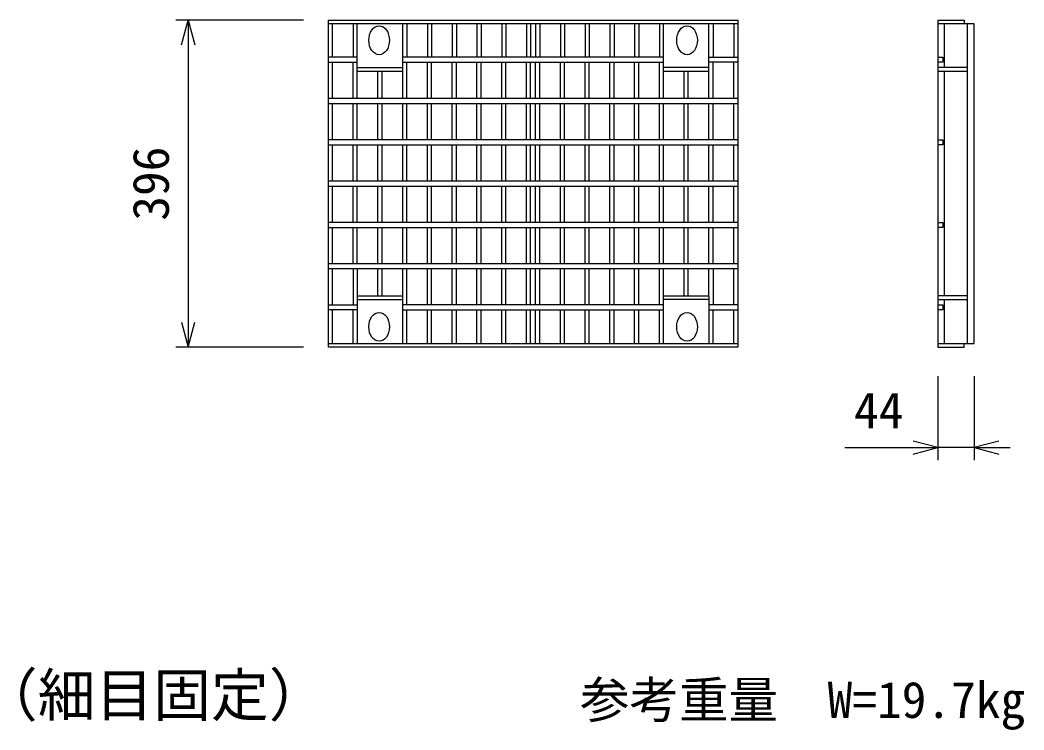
# Model space of a CAD drawing. Units: millimetres, scale not verified. Extents: x -8390 to 25210, y 0 to 11880.
# Drawn here: x 4930 to 6146, y 5707 to 6567 of the extents above; entities that cross this region are included whole.
import ezdxf
from ezdxf.enums import TextEntityAlignment as Align

# ---------------------------------------------------------------- set-up
doc = ezdxf.new("R2010")
doc.units = ezdxf.units.MM
doc.header["$LTSCALE"] = 20
doc.layers.add('DIM', color=7, linetype='Continuous', lineweight=25)
doc.layers.add('HATCH', color=6, linetype='Continuous', lineweight=25)
doc.styles.add('ＭＳ ゴシック', font='')
doc.styles.get('ＭＳ ゴシック').set_extended_font_data('MS Gothic')

msp = doc.modelspace()

# ---------------------------------------------------------------- linework, layer by layer
at = {"layer": 'DIM'}
for p, q in [((5273.27, 6566.73), (5118.27, 6566.73)), ((5125.23, 6536.73), (5133.27, 6566.73)), ((5133.27, 6566.73), (5133.27, 6170.73)), ((5133.27, 6566.73), (5141.3, 6536.73)), ((5125.23, 6200.73), (5133.27, 6170.73)), ((5133.27, 6170.73), (5141.3, 6200.73)), ((5273.27, 6170.73), (5118.27, 6170.73)), ((6041.61, 6135.51), (6041.61, 6033.92)), ((6085.61, 6135.51), (6085.61, 6033.92)), ((6041.61, 6048.92), (6011.61, 6056.96)), ((6115.61, 6056.96), (6085.61, 6048.92)), ((5929, 6048.92), (6041.61, 6048.92)), ((6011.61, 6040.88), (6041.61, 6048.92)), ((6085.61, 6048.92), (6041.61, 6048.92)), ((6085.61, 6048.92), (6115.61, 6040.88)), ((6085.61, 6048.92), (6129.08, 6048.92))]:
    msp.add_line(p, q, dxfattribs=at)
at = {"layer": 'HATCH'}
for p, q in [((5303.27, 6170.73), (5303.27, 6566.73)), ((5303.27, 6566.73), (5799.27, 6566.73)), ((5799.27, 6566.73), (5799.27, 6170.73)), ((6041.61, 6566.73), (6041.61, 6170.73)), ((6041.61, 6566.73), (6073.61, 6566.73)), ((6073.61, 6566.73), (6073.61, 6562.23)), ((5799.27, 6562.23), (5303.27, 6562.23)), ((5308.27, 6521.73), (5308.27, 6562.23)), ((5333.27, 6562.23), (5333.27, 6521.73)), ((5338.27, 6471.73), (5338.27, 6562.23)), ((5393.27, 6471.73), (5393.27, 6562.23)), ((5398.27, 6562.23), (5398.27, 6521.73)), ((5423.27, 6562.23), (5423.27, 6521.73)), ((5428.27, 6562.23), (5428.27, 6521.73)), ((5453.27, 6562.23), (5453.27, 6521.73)), ((5458.27, 6562.23), (5458.27, 6521.73)), ((5483.27, 6562.23), (5483.27, 6521.73)), ((5488.27, 6562.23), (5488.27, 6521.73)), ((5513.27, 6562.23), (5513.27, 6521.73)), ((5518.27, 6562.23), (5518.27, 6521.73)), ((5543.27, 6562.23), (5543.27, 6521.73)), ((5548.27, 6562.23), (5548.27, 6521.73)), ((5554.27, 6562.23), (5554.27, 6521.73)), ((5559.27, 6562.23), (5559.27, 6521.73)), ((5584.27, 6562.23), (5584.27, 6521.73)), ((5589.27, 6562.23), (5589.27, 6521.73)), ((5614.27, 6562.23), (5614.27, 6521.73)), ((5619.27, 6562.23), (5619.27, 6521.73)), ((5644.27, 6562.23), (5644.27, 6521.73)), ((5649.27, 6562.23), (5649.27, 6521.73)), ((5674.27, 6562.23), (5674.27, 6521.73)), ((5679.27, 6562.23), (5679.27, 6521.73)), ((5704.27, 6562.23), (5704.27, 6521.73)), ((5709.27, 6471.73), (5709.27, 6562.23)), ((5764.27, 6471.73), (5764.27, 6562.23)), ((5769.27, 6562.23), (5769.27, 6521.73)), ((5794.27, 6562.23), (5794.27, 6521.73)), ((5799.27, 6564.23), (5799.27, 6521.73)), ((6085.61, 6562.23), (6041.61, 6562.23)), ((6049.61, 6509.23), (6049.61, 6562.23)), ((6077.61, 6175.23), (6077.61, 6562.23)), ((6085.61, 6175.23), (6085.61, 6562.23)), ((5338.27, 6521.73), (5303.27, 6521.73)), ((5709.27, 6521.73), (5393.27, 6521.73)), ((5764.27, 6521.73), (5799.27, 6521.73)), ((6041.61, 6521.73), (6047.61, 6521.73)), ((6047.61, 6521.73), (6047.61, 6515.73)), ((5303.27, 6515.73), (5338.27, 6515.73)), ((5308.27, 6471.73), (5308.27, 6515.73)), ((5333.27, 6471.73), (5333.27, 6515.73)), ((5338.27, 6509.23), (5393.27, 6509.23)), ((5393.27, 6515.73), (5709.27, 6515.73)), ((5398.27, 6471.73), (5398.27, 6515.73)), ((5423.27, 6471.73), (5423.27, 6515.73)), ((5428.27, 6471.73), (5428.27, 6515.73)), ((5453.27, 6471.73), (5453.27, 6515.73)), ((5458.27, 6471.73), (5458.27, 6515.73)), ((5483.27, 6471.73), (5483.27, 6515.73)), ((5488.27, 6471.73), (5488.27, 6515.73)), ((5513.27, 6471.73), (5513.27, 6515.73)), ((5518.27, 6471.73), (5518.27, 6515.73)), ((5543.27, 6471.73), (5543.27, 6515.73)), ((5548.27, 6471.73), (5548.27, 6515.73)), ((5554.27, 6471.73), (5554.27, 6515.73)), ((5559.27, 6471.73), (5559.27, 6515.73)), ((5584.27, 6471.73), (5584.27, 6515.73)), ((5589.27, 6471.73), (5589.27, 6515.73)), ((5614.27, 6471.73), (5614.27, 6515.73)), ((5619.27, 6471.73), (5619.27, 6515.73)), ((5644.27, 6471.73), (5644.27, 6515.73)), ((5649.27, 6471.73), (5649.27, 6515.73)), ((5674.27, 6471.73), (5674.27, 6515.73)), ((5679.27, 6471.73), (5679.27, 6515.73)), ((5704.27, 6471.73), (5704.27, 6515.73)), ((5764.27, 6509.23), (5709.27, 6509.23)), ((5799.27, 6515.73), (5764.27, 6515.73)), ((5769.27, 6471.73), (5769.27, 6515.73)), ((5794.27, 6471.73), (5794.27, 6515.73)), ((6047.61, 6515.73), (6041.61, 6515.73)), ((6077.61, 6509.23), (6041.61, 6509.23)), ((5338.27, 6504.73), (5393.27, 6504.73)), ((5363.27, 6471.73), (5363.27, 6504.73)), ((5368.27, 6471.73), (5368.27, 6504.73)), ((5709.27, 6504.73), (5764.27, 6504.73)), ((5734.27, 6471.73), (5734.27, 6504.73)), ((5739.27, 6471.73), (5739.27, 6504.73)), ((6041.61, 6504.73), (6077.61, 6504.73)), ((6049.61, 6232.73), (6049.61, 6504.73)), ((5799.27, 6471.73), (5303.27, 6471.73)), ((5303.27, 6465.73), (5799.27, 6465.73)), ((5308.27, 6421.73), (5308.27, 6465.73)), ((5333.27, 6421.73), (5333.27, 6465.73)), ((5338.27, 6421.73), (5338.27, 6465.73)), ((5363.27, 6421.73), (5363.27, 6465.73)), ((5368.27, 6421.73), (5368.27, 6465.73)), ((5393.27, 6421.73), (5393.27, 6465.73)), ((5398.27, 6421.73), (5398.27, 6465.73)), ((5423.27, 6421.73), (5423.27, 6465.73)), ((5428.27, 6421.73), (5428.27, 6465.73)), ((5453.27, 6421.73), (5453.27, 6465.73)), ((5458.27, 6421.73), (5458.27, 6465.73)), ((5483.27, 6421.73), (5483.27, 6465.73)), ((5488.27, 6421.73), (5488.27, 6465.73)), ((5513.27, 6421.73), (5513.27, 6465.73)), ((5518.27, 6421.73), (5518.27, 6465.73)), ((5543.27, 6421.73), (5543.27, 6465.73)), ((5548.27, 6421.73), (5548.27, 6465.73)), ((5554.27, 6421.73), (5554.27, 6465.73)), ((5559.27, 6421.73), (5559.27, 6465.73)), ((5584.27, 6421.73), (5584.27, 6465.73)), ((5589.27, 6421.73), (5589.27, 6465.73)), ((5614.27, 6421.73), (5614.27, 6465.73)), ((5619.27, 6421.73), (5619.27, 6465.73)), ((5644.27, 6421.73), (5644.27, 6465.73)), ((5649.27, 6421.73), (5649.27, 6465.73)), ((5674.27, 6421.73), (5674.27, 6465.73)), ((5679.27, 6421.73), (5679.27, 6465.73)), ((5704.27, 6421.73), (5704.27, 6465.73)), ((5709.27, 6421.73), (5709.27, 6465.73)), ((5734.27, 6421.73), (5734.27, 6465.73)), ((5739.27, 6421.73), (5739.27, 6465.73)), ((5764.27, 6421.73), (5764.27, 6465.73)), ((5769.27, 6421.73), (5769.27, 6465.73)), ((5794.27, 6421.73), (5794.27, 6465.73)), ((5799.27, 6421.73), (5303.27, 6421.73)), ((6041.61, 6421.73), (6047.61, 6421.73)), ((6047.61, 6421.73), (6047.61, 6415.73)), ((5303.27, 6415.73), (5799.27, 6415.73)), ((5308.27, 6371.73), (5308.27, 6415.73)), ((5333.27, 6371.73), (5333.27, 6415.73)), ((5338.27, 6371.73), (5338.27, 6415.73)), ((5363.27, 6371.73), (5363.27, 6415.73)), ((5368.27, 6371.73), (5368.27, 6415.73)), ((5393.27, 6371.73), (5393.27, 6415.73)), ((5398.27, 6371.73), (5398.27, 6415.73)), ((5423.27, 6371.73), (5423.27, 6415.73)), ((5428.27, 6371.73), (5428.27, 6415.73)), ((5453.27, 6371.73), (5453.27, 6415.73)), ((5458.27, 6371.73), (5458.27, 6415.73)), ((5483.27, 6371.73), (5483.27, 6415.73)), ((5488.27, 6371.73), (5488.27, 6415.73)), ((5513.27, 6371.73), (5513.27, 6415.73)), ((5518.27, 6371.73), (5518.27, 6415.73)), ((5543.27, 6371.73), (5543.27, 6415.73)), ((5548.27, 6371.73), (5548.27, 6415.73)), ((5554.27, 6371.73), (5554.27, 6415.73)), ((5559.27, 6371.73), (5559.27, 6415.73)), ((5584.27, 6371.73), (5584.27, 6415.73)), ((5589.27, 6371.73), (5589.27, 6415.73)), ((5614.27, 6371.73), (5614.27, 6415.73)), ((5619.27, 6371.73), (5619.27, 6415.73)), ((5644.27, 6371.73), (5644.27, 6415.73)), ((5649.27, 6371.73), (5649.27, 6415.73)), ((5674.27, 6371.73), (5674.27, 6415.73)), ((5679.27, 6371.73), (5679.27, 6415.73)), ((5704.27, 6371.73), (5704.27, 6415.73)), ((5709.27, 6371.73), (5709.27, 6415.73)), ((5734.27, 6371.73), (5734.27, 6415.73)), ((5739.27, 6371.73), (5739.27, 6415.73)), ((5764.27, 6371.73), (5764.27, 6415.73)), ((5769.27, 6371.73), (5769.27, 6415.73)), ((5794.27, 6371.73), (5794.27, 6415.73)), ((6047.61, 6415.73), (6041.61, 6415.73)), ((5799.27, 6371.73), (5303.27, 6371.73)), ((5303.27, 6365.73), (5799.27, 6365.73)), ((5308.27, 6321.73), (5308.27, 6365.73)), ((5333.27, 6321.73), (5333.27, 6365.73)), ((5338.27, 6321.73), (5338.27, 6365.73)), ((5363.27, 6321.73), (5363.27, 6365.73)), ((5368.27, 6321.73), (5368.27, 6365.73)), ((5393.27, 6321.73), (5393.27, 6365.73)), ((5398.27, 6321.73), (5398.27, 6365.73)), ((5423.27, 6321.73), (5423.27, 6365.73)), ((5428.27, 6321.73), (5428.27, 6365.73)), ((5453.27, 6321.73), (5453.27, 6365.73)), ((5458.27, 6321.73), (5458.27, 6365.73)), ((5483.27, 6321.73), (5483.27, 6365.73)), ((5488.27, 6321.73), (5488.27, 6365.73)), ((5513.27, 6321.73), (5513.27, 6365.73)), ((5518.27, 6321.73), (5518.27, 6365.73)), ((5543.27, 6321.73), (5543.27, 6365.73)), ((5548.27, 6321.73), (5548.27, 6365.73)), ((5554.27, 6321.73), (5554.27, 6365.73)), ((5559.27, 6321.73), (5559.27, 6365.73)), ((5584.27, 6321.73), (5584.27, 6365.73)), ((5589.27, 6321.73), (5589.27, 6365.73)), ((5614.27, 6321.73), (5614.27, 6365.73)), ((5619.27, 6321.73), (5619.27, 6365.73)), ((5644.27, 6321.73), (5644.27, 6365.73)), ((5649.27, 6321.73), (5649.27, 6365.73)), ((5674.27, 6321.73), (5674.27, 6365.73)), ((5679.27, 6321.73), (5679.27, 6365.73)), ((5704.27, 6321.73), (5704.27, 6365.73)), ((5709.27, 6321.73), (5709.27, 6365.73)), ((5734.27, 6321.73), (5734.27, 6365.73)), ((5739.27, 6321.73), (5739.27, 6365.73)), ((5764.27, 6321.73), (5764.27, 6365.73)), ((5769.27, 6321.73), (5769.27, 6365.73)), ((5794.27, 6321.73), (5794.27, 6365.73)), ((5799.27, 6321.73), (5303.27, 6321.73)), ((5303.27, 6315.73), (5799.27, 6315.73)), ((5308.27, 6271.73), (5308.27, 6315.73)), ((5333.27, 6271.73), (5333.27, 6315.73)), ((5338.27, 6271.73), (5338.27, 6315.73)), ((5363.27, 6271.73), (5363.27, 6315.73)), ((5368.27, 6271.73), (5368.27, 6315.73)), ((5393.27, 6271.73), (5393.27, 6315.73)), ((5398.27, 6271.73), (5398.27, 6315.73)), ((5423.27, 6271.73), (5423.27, 6315.73)), ((5428.27, 6271.73), (5428.27, 6315.73)), ((5453.27, 6271.73), (5453.27, 6315.73)), ((5458.27, 6271.73), (5458.27, 6315.73)), ((5483.27, 6271.73), (5483.27, 6315.73)), ((5488.27, 6271.73), (5488.27, 6315.73)), ((5513.27, 6271.73), (5513.27, 6315.73)), ((5518.27, 6271.73), (5518.27, 6315.73)), ((5543.27, 6271.73), (5543.27, 6315.73)), ((5548.27, 6271.73), (5548.27, 6315.73)), ((5554.27, 6271.73), (5554.27, 6315.73)), ((5559.27, 6271.73), (5559.27, 6315.73)), ((5584.27, 6271.73), (5584.27, 6315.73)), ((5589.27, 6271.73), (5589.27, 6315.73)), ((5614.27, 6271.73), (5614.27, 6315.73)), ((5619.27, 6271.73), (5619.27, 6315.73)), ((5644.27, 6271.73), (5644.27, 6315.73)), ((5649.27, 6271.73), (5649.27, 6315.73)), ((5674.27, 6271.73), (5674.27, 6315.73)), ((5679.27, 6271.73), (5679.27, 6315.73)), ((5704.27, 6271.73), (5704.27, 6315.73)), ((5709.27, 6271.73), (5709.27, 6315.73)), ((5734.27, 6271.73), (5734.27, 6315.73)), ((5739.27, 6271.73), (5739.27, 6315.73)), ((5764.27, 6271.73), (5764.27, 6315.73)), ((5769.27, 6271.73), (5769.27, 6315.73)), ((5794.27, 6271.73), (5794.27, 6315.73)), ((6041.61, 6321.73), (6047.61, 6321.73)), ((6047.61, 6315.73), (6041.61, 6315.73)), ((6047.61, 6321.73), (6047.61, 6315.73)), ((5799.27, 6271.73), (5303.27, 6271.73)), ((5303.27, 6265.73), (5799.27, 6265.73)), ((5308.27, 6221.73), (5308.27, 6265.73)), ((5333.27, 6265.73), (5333.27, 6221.73)), ((5338.27, 6265.73), (5338.27, 6175.23)), ((5363.27, 6232.73), (5363.27, 6265.73)), ((5368.27, 6232.73), (5368.27, 6265.73)), ((5393.27, 6175.23), (5393.27, 6265.73)), ((5398.27, 6221.73), (5398.27, 6265.73)), ((5423.27, 6221.73), (5423.27, 6265.73)), ((5428.27, 6221.73), (5428.27, 6265.73)), ((5453.27, 6221.73), (5453.27, 6265.73)), ((5458.27, 6221.73), (5458.27, 6265.73)), ((5483.27, 6221.73), (5483.27, 6265.73)), ((5488.27, 6221.73), (5488.27, 6265.73)), ((5513.27, 6221.73), (5513.27, 6265.73)), ((5518.27, 6221.73), (5518.27, 6265.73)), ((5543.27, 6221.73), (5543.27, 6265.73)), ((5548.27, 6221.73), (5548.27, 6265.73)), ((5554.27, 6221.73), (5554.27, 6265.73)), ((5559.27, 6221.73), (5559.27, 6265.73)), ((5584.27, 6221.73), (5584.27, 6265.73)), ((5589.27, 6221.73), (5589.27, 6265.73)), ((5614.27, 6221.73), (5614.27, 6265.73)), ((5619.27, 6221.73), (5619.27, 6265.73)), ((5644.27, 6221.73), (5644.27, 6265.73)), ((5649.27, 6221.73), (5649.27, 6265.73)), ((5674.27, 6221.73), (5674.27, 6265.73)), ((5679.27, 6221.73), (5679.27, 6265.73)), ((5704.27, 6221.73), (5704.27, 6265.73)), ((5709.27, 6175.23), (5709.27, 6265.73)), ((5734.27, 6232.73), (5734.27, 6265.73)), ((5739.27, 6232.73), (5739.27, 6265.73)), ((5764.27, 6232.73), (5764.27, 6265.73)), ((5769.27, 6265.73), (5769.27, 6221.73)), ((5794.27, 6221.73), (5794.27, 6265.73)), ((5338.27, 6232.73), (5393.27, 6232.73)), ((5338.27, 6228.23), (5393.27, 6228.23)), ((5709.27, 6232.73), (5764.27, 6232.73)), ((5764.27, 6228.23), (5709.27, 6228.23)), ((5764.27, 6232.73), (5764.27, 6175.23)), ((6077.61, 6232.73), (6041.61, 6232.73)), ((6041.61, 6228.23), (6077.61, 6228.23)), ((6049.61, 6175.23), (6049.61, 6228.23)), ((5303.27, 6221.73), (5338.27, 6221.73)), ((5338.27, 6215.73), (5303.27, 6215.73)), ((5308.27, 6175.23), (5308.27, 6215.73)), ((5333.27, 6175.23), (5333.27, 6215.73)), ((5709.27, 6221.73), (5393.27, 6221.73)), ((5393.27, 6215.73), (5709.27, 6215.73)), ((5398.27, 6175.23), (5398.27, 6215.73)), ((5423.27, 6175.23), (5423.27, 6215.73)), ((5428.27, 6175.23), (5428.27, 6215.73)), ((5453.27, 6175.23), (5453.27, 6215.73)), ((5458.27, 6175.23), (5458.27, 6215.73)), ((5483.27, 6175.23), (5483.27, 6215.73)), ((5488.27, 6175.23), (5488.27, 6215.73)), ((5513.27, 6175.23), (5513.27, 6215.73)), ((5518.27, 6175.23), (5518.27, 6215.73)), ((5543.27, 6175.23), (5543.27, 6215.73)), ((5548.27, 6175.23), (5548.27, 6215.73)), ((5554.27, 6175.23), (5554.27, 6215.73)), ((5559.27, 6175.23), (5559.27, 6215.73)), ((5584.27, 6175.23), (5584.27, 6215.73)), ((5589.27, 6175.23), (5589.27, 6215.73)), ((5614.27, 6175.23), (5614.27, 6215.73)), ((5619.27, 6175.23), (5619.27, 6215.73)), ((5644.27, 6175.23), (5644.27, 6215.73)), ((5649.27, 6175.23), (5649.27, 6215.73)), ((5674.27, 6175.23), (5674.27, 6215.73)), ((5679.27, 6175.23), (5679.27, 6215.73)), ((5704.27, 6175.23), (5704.27, 6215.73)), ((5799.27, 6221.73), (5764.27, 6221.73)), ((5764.27, 6215.73), (5799.27, 6215.73)), ((5769.27, 6175.23), (5769.27, 6215.73)), ((5794.27, 6175.23), (5794.27, 6215.73)), ((6041.61, 6221.73), (6047.61, 6221.73)), ((6047.61, 6215.73), (6041.61, 6215.73)), ((6047.61, 6221.73), (6047.61, 6215.73)), ((5303.27, 6175.23), (5799.27, 6175.23)), ((5799.27, 6170.73), (5303.27, 6170.73)), ((6041.61, 6175.23), (6085.61, 6175.23)), ((6041.61, 6170.73), (6073.61, 6170.73)), ((6073.61, 6170.73), (6073.61, 6175.23))]:
    msp.add_line(p, q, dxfattribs=at)
for centre in [(5364.77, 6542.23), (5737.77, 6542.23), (5364.77, 6195.23), (5737.77, 6195.23)]:
    msp.add_ellipse(centre, major_axis=(0, 17.5), ratio=0.714286, dxfattribs=at)

# ---------------------------------------------------------------- texts
at = {"layer": 'DIM', "style": 'ＭＳ ゴシック'}
msp.add_text('396', height=43.99, rotation=90, dxfattribs=at).set_placement((5123.27, 6323.73), align=Align.BOTTOM_LEFT)
for s, height, p in [('44', 43.99, (5939.98, 6058.92)), ('（細目固定）', 51.32, (4881.13, 5708.35)), ('参考重量\u3000W=19.7kg', 43.99, (5607.98, 5708.35))]:
    msp.add_text(s, height=height, dxfattribs=at).set_placement(p, align=Align.BOTTOM_LEFT)

doc.saveas('drawing.dxf')
